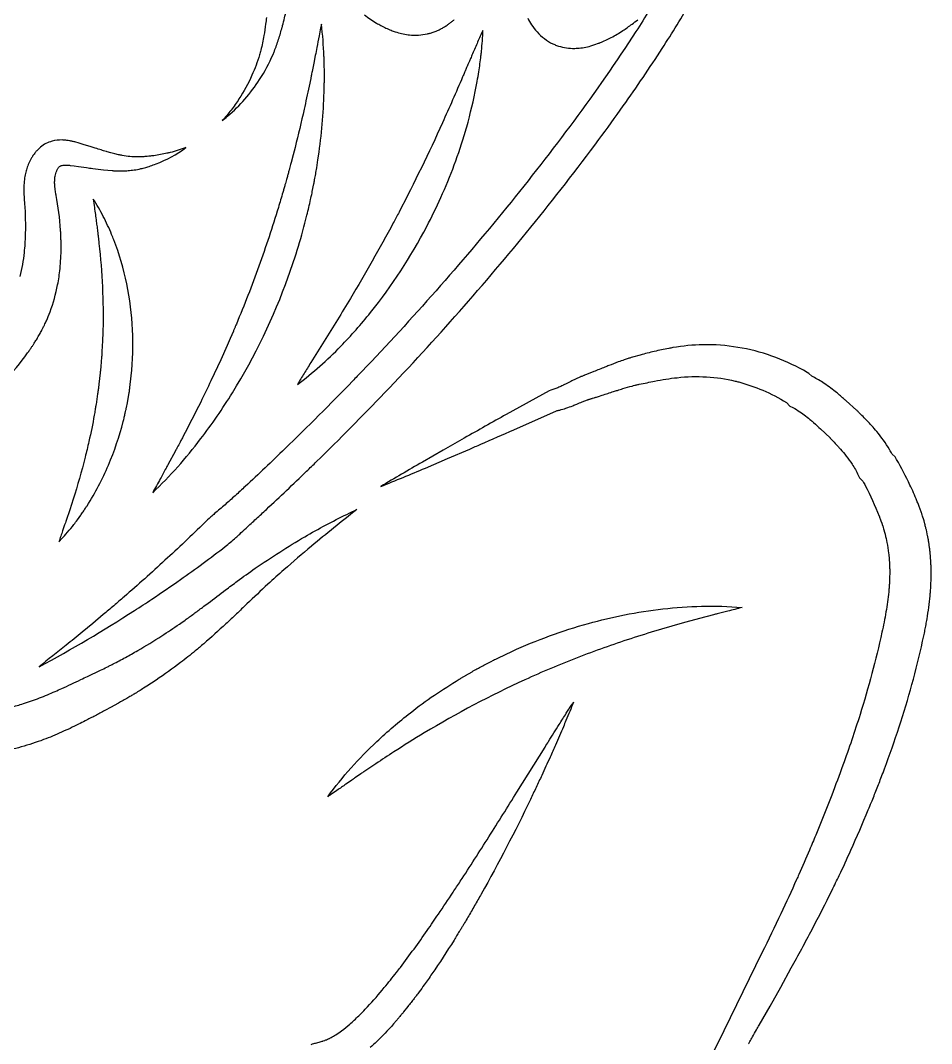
# Model space of a CAD drawing. Header units: millimetres. Extents: x 4236 to 5436, y 1579 to 2339.
# Drawn here: x 4999.2 to 5071.5, y 1722.6 to 1803.8 of the extents above; entities that cross this region are included whole.
import ezdxf

# ---------------------------------------------------------------- set-up
doc = ezdxf.new("R2010")
doc.units = ezdxf.units.MM
doc.layers.add('Default', color=70, linetype='Continuous')

msp = doc.modelspace()

# ---------------------------------------------------------------- linework, layer by layer
at = {"layer": 'Default'}
for points in [[(5049.15, 1804.698, -0.006824), (5048.066, 1802.968, -0.015757), (5043.129, 1795.867, -0.011272), (5037.81, 1789.016, -0.020163), (5026.325, 1776.004, -0.001352), (5025.573, 1775.221, -0.008094), (5020.2, 1769.848, -0.00592), (5017.055, 1766.862, -0.00047), (5016.658, 1766.495, -0.001413), (5016.259, 1766.128, -0.002829), (5015.858, 1765.766, -0.004366), (5015.451, 1765.409, 0.003337), (5014.63, 1764.707, 0.003838), (5014.325, 1764.44, 0.010694), (5013.83, 1763.982, -0.008514), (5010.687, 1760.999, -0.004516), (5009.079, 1759.541, -0.002687), (5007.446, 1758.104, -0.002751), (5006.621, 1757.394, -0.000647), (5005.79, 1756.689), (5004.955, 1755.988), (5004.113, 1755.294, -0.002467), (5002.842, 1754.26, -0.001852), (5000.703, 1752.555, 0.020969), (5008.266, 1757.011, 0.004442), (5009.646, 1757.916, 0.005231), (5011.918, 1759.472, 0.010034), (5015.473, 1762.088, 0.016971), (5016.316, 1762.8, 0.00332), (5016.62, 1763.08, 0.001437), (5017.123, 1763.552, -0.002179), (5017.526, 1763.926, -0.000259), (5018.338, 1764.67, 0.001925), (5018.741, 1765.043, 0.005559), (5021.927, 1768.068, 0.001031), (5022.712, 1768.833, 0.008595), (5028.117, 1774.289, 0.020231), (5039.735, 1787.452, 0.011465), (5045.123, 1794.392, 0.005214), (5047.058, 1797.064, 0.010654), (5050.151, 1801.624, 0.014604), (5052.452, 1805.421, 0.002135)], [(5018.733, 1804.089, -0.00476), (5018.675, 1803.559, -0.013287), (5018.543, 1802.643, -0.021424), (5018.296, 1801.489, -0.008201), (5018.189, 1801.11, -0.032618), (5017.584, 1799.498, -0.03992), (5016.559, 1797.614, -0.020237), (5015.929, 1796.732, -0.020307), (5015.229, 1795.895, 0.011297), (5015.655, 1796.241, 0.071788), (5018.2, 1799.162, 0.041588), (5019.264, 1801.153, 0.005951), (5019.373, 1801.417, 0.017421), (5019.708, 1802.354, 0.012328), (5019.985, 1803.304, 0.001368), (5020.021, 1803.44, 0.008953), (5020.314, 1804.66, 0.002119)], [(5026.52, 1804.289, 0.024636), (5027.477, 1803.64, 0.010693), (5027.825, 1803.446, 0.028153), (5028.641, 1803.066, 0.014114), (5028.961, 1802.952, 0.046947), (5029.994, 1802.72, 0.005791), (5030.084, 1802.708, 0.080997), (5031.513, 1802.788, 0.024407), (5031.769, 1802.851, 0.008274), (5031.906, 1802.895, 0.004897), (5032.041, 1802.941, 0.001531), (5032.22, 1803.006, 0.001356), (5032.392, 1803.085, 0.004796), (5032.519, 1803.146, 0.007989), (5032.645, 1803.21, 0.011342), (5032.766, 1803.277, 0.01467), (5032.883, 1803.35, 0.011373), (5033.002, 1803.423, 0.011845), (5033.149, 1803.523, 0.005329), (5033.254, 1803.6, 0.001791), (5033.459, 1803.756, 0.002118), (5033.651, 1803.922, 0.008081)], [(5039.474, 1804.019, 0.024019), (5039.783, 1803.509, 0.034559), (5040.224, 1802.941, 0.099829), (5041.473, 1801.994, 0.022445), (5041.76, 1801.871, 0.08505), (5043.039, 1801.633, 0.02085), (5043.417, 1801.642, 0.051848), (5044.474, 1801.828, 0.007935), (5044.638, 1801.876, 0.008795), (5044.797, 1801.929), (5045.099, 1802.038, 0.007769), (5045.174, 1802.066, 0.004563), (5045.248, 1802.097, -0.001003), (5045.394, 1802.158), (5045.541, 1802.22), (5045.683, 1802.287, 0.012122), (5046.103, 1802.495, 0.023787), (5047.025, 1803.041, 0.015082), (5047.758, 1803.556, 0.007801), (5048.21, 1803.905, 0.012263)], [(4995.763, 1773.32, 0.076203), (4999.787, 1777.454, -0.001466), (4999.838, 1777.529, -0.001), (4999.993, 1777.751, 0.002686), (5000.07, 1777.863, 0.008711), (5000.194, 1778.052, -0.000927), (5000.243, 1778.129, -0.000554), (5000.389, 1778.357, 0.002591), (5000.486, 1778.511, 0.004672), (5000.582, 1778.668, 0.002242), (5000.77, 1778.998, 0.003306), (5000.862, 1779.164, 0.005503), (5000.951, 1779.332, -0.000865), (5000.993, 1779.417, -0.000221), (5001.118, 1779.672, 0.003023), (5001.2, 1779.843, 0.00541), (5001.279, 1780.014, 0.015318), (5001.565, 1780.713, 0.041859), (5002.169, 1782.873, 0.021768), (5002.356, 1784.147, 0.023903), (5002.444, 1785.776), (5002.444, 1786.135, 0.007354), (5002.441, 1786.269, 0.00184), (5002.436, 1786.402, -0.002473), (5002.434, 1786.492), (5002.419, 1786.892, 0.002735), (5002.413, 1786.98, 0.00114), (5002.405, 1787.113, -0.001506), (5002.399, 1787.201), (5002.374, 1787.554), (5002.339, 1787.904), (5002.304, 1788.253), (5002.26, 1788.6), (5002.215, 1788.946), (5002.161, 1789.296), (5002.106, 1789.646), (5002.048, 1789.962, -0.001614), (5002.035, 1790.035, -0.010115), (5001.979, 1790.391, -0.011245), (5001.948, 1790.659, -0.010923), (5001.935, 1790.851, -0.013323), (5001.931, 1791.034, -0.01228), (5001.937, 1791.207, -0.012843), (5001.948, 1791.345, -0.015769), (5001.966, 1791.478, -0.047226), (5002.099, 1791.913, -0.010836), (5002.133, 1791.985, -0.00349), (5002.191, 1792.093, 0.012093), (5002.233, 1792.172, -0.054684), (5002.287, 1792.241, -0.024275), (5002.357, 1792.287, -0.030155), (5002.418, 1792.313, -0.03129), (5002.515, 1792.341, -0.036329), (5002.726, 1792.367, -0.015915), (5002.9, 1792.368, -0.018797), (5003.074, 1792.358, -0.000652), (5003.165, 1792.348), (5003.491, 1792.308), (5003.812, 1792.266), (5004.461, 1792.171, 0.002967), (5004.958, 1792.099, 0.006564), (5005.807, 1791.991), (5006.154, 1791.955), (5006.503, 1791.928, 0.000481), (5006.592, 1791.924, 0.001464), (5006.724, 1791.918, 0.002787), (5006.901, 1791.913, -0.000425), (5007.035, 1791.911, 0.002136), (5007.124, 1791.91, 0.004076), (5007.213, 1791.91, 0.012106), (5007.66, 1791.925, 0.015499), (5008.107, 1791.965, 0.023131), (5008.646, 1792.054, 0.004406), (5008.777, 1792.085, 0.009564), (5009.155, 1792.187, 0.001811), (5009.322, 1792.235, 0.004884), (5009.528, 1792.3, 0.01397), (5009.975, 1792.459, 0.072297), (5012.354, 1793.762, -0.026673), (5011.087, 1793.364, -0.004636), (5010.847, 1793.307, -0.023112), (5009.806, 1793.114, -0.003971), (5009.686, 1793.098, -0.006232), (5009.405, 1793.067, -0.001535), (5009.165, 1793.044, -0.000997), (5009.085, 1793.038, -0.002607), (5008.924, 1793.027, -0.004028), (5008.764, 1793.018, -0.008763), (5008.53, 1793.011, -0.043428), (5007.292, 1793.134, -0.004137), (5007.196, 1793.153, -0.001114), (5007.082, 1793.177, 0.001992), (5007.006, 1793.193), (5006.701, 1793.265), (5006.395, 1793.343), (5006.088, 1793.429, -0.001245), (5006.011, 1793.451, -0.004448), (5005.625, 1793.569, -0.001438), (5005.157, 1793.717, 0.001709), (5004.84, 1793.817), (5004.193, 1794.015), (5003.864, 1794.111), (5003.539, 1794.201, 0.000621), (5003.473, 1794.22, 0.010236), (5003.354, 1794.25, 0.015213), (5003.098, 1794.304, 0.014284), (5002.911, 1794.332, 0.010617), (5002.717, 1794.352, 0.015323), (5002.515, 1794.36, 0.068481), (5001.727, 1794.264, 0.01599), (5001.595, 1794.226, 0.104922), (5000.717, 1793.714, -0.001061), (5000.663, 1793.664, 0.009595), (5000.61, 1793.613), (5000.513, 1793.507, 0.015928), (5000.435, 1793.416, 0.006161), (5000.356, 1793.314, 0.0137), (5000.253, 1793.176, 0.007866), (5000.173, 1793.057, 0.002174), (5000.095, 1792.935, 0.053538), (4999.718, 1792.094, 0.021379), (4999.615, 1791.713, 0.023092), (4999.53, 1791.23, 0.023859), (4999.486, 1790.609, 0.014905), (4999.489, 1790.118, 0.009608), (4999.515, 1789.653), (4999.544, 1789.31), (4999.579, 1788.69), (4999.59, 1788.374, -0.017081), (4999.597, 1786.811, -0.019023), (4999.505, 1785.436, -0.035101), (4999.173, 1783.528, 0.00143)], [(5057.002, 1722.608, 0.001438), (5057.111, 1722.795, 0.00216), (5057.326, 1723.172, 0.000757), (5057.645, 1723.739, -0.001392), (5057.857, 1724.114), (5058.707, 1725.618), (5059.556, 1727.126), (5060.395, 1728.643, 0.001671), (5061.226, 1730.167, 0.002435), (5062.047, 1731.701, 0.006063), (5063.628, 1734.811, 0.003016), (5064.201, 1735.991, 0.006973), (5065.119, 1737.98, 0.006568), (5066.503, 1741.187, 0.002054), (5066.754, 1741.793, 0.002048), (5067.164, 1742.809, 0.00149), (5067.56, 1743.831, 0.00307), (5067.792, 1744.448, 0.011414), (5068.953, 1747.768, 0.024428), (5070.815, 1754.573, 0.00297), (5070.864, 1754.788, 0.001908), (5070.911, 1755.007, 0.00087), (5071.004, 1755.449, 0.002076), (5071.089, 1755.895, 0.002646), (5071.13, 1756.119, 0.004342), (5071.168, 1756.345, 0.019671), (5071.411, 1758.179, 0.007056), (5071.442, 1758.528, 0.002628), (5071.458, 1758.763, 0.000881), (5071.479, 1759.115, 0.000454), (5071.486, 1759.352, 0.001995), (5071.493, 1759.589, 0.003073), (5071.496, 1759.766, 0.007933), (5071.495, 1760.064, 0.007995), (5071.492, 1760.362, 0.004401), (5071.48, 1760.662, 0.000735), (5071.463, 1761.021, 0.000946), (5071.444, 1761.261, 0.002491), (5071.423, 1761.501, 0.003453), (5071.405, 1761.681, 0.008595), (5071.369, 1761.982), (5071.336, 1762.237, 0.004599), (5071.325, 1762.312, 0.001488), (5071.309, 1762.402, -0.001866), (5071.3, 1762.462, -0.001083), (5071.289, 1762.521, -0.000637), (5071.259, 1762.701, 0.003059), (5071.239, 1762.821, 0.005661), (5071.216, 1762.94), (5071.113, 1763.416, 0.007548), (5071.086, 1763.535, 0.004365), (5071.055, 1763.653, -0.001062), (5071.008, 1763.83, -0.002099), (5070.993, 1763.889), (5070.93, 1764.124), (5070.857, 1764.362, -0.000934), (5070.838, 1764.421, -0.000389), (5070.782, 1764.6, 0.002975), (5070.744, 1764.718, 0.005545), (5070.705, 1764.834), (5070.622, 1765.061), (5070.54, 1765.277, 0.001357), (5070.478, 1765.438, 0.003655), (5070.371, 1765.706, 0.014653), (5069.816, 1766.974, 0.019982), (5068.753, 1768.997), (5068.637, 1769.199), (5068.404, 1769.428, 0.009813), (5068.196, 1769.788, 0.037589), (5067.171, 1771.225, 0.017698), (5066.389, 1772.1, 0.005294), (5065.992, 1772.505), (5065.79, 1772.705, -0.002853), (5065.735, 1772.758, 0.002615), (5065.653, 1772.84, 0.008604), (5065.572, 1772.916), (5064.758, 1773.65, 0.001826), (5064.549, 1773.835, 0.005011), (5064.226, 1774.113, 0.007297), (5063.889, 1774.389, 0.025318), (5062.886, 1775.117, 0.025707), (5062.02, 1775.62), (5061.796, 1775.835), (5061.663, 1775.911, 0.038962), (5059.168, 1777.092, 0.043364), (5056.499, 1777.842, 0.044933), (5053.741, 1778.111, 0.006004), (5053.395, 1778.109, 0.038463), (5051, 1777.878, 0.00482), (5050.669, 1777.82, 0.013189), (5049.525, 1777.576, 0.008128), (5048.414, 1777.289), (5047.795, 1777.113, 0.0084), (5047.586, 1777.053, 0.006622), (5047.291, 1776.958, 0.001359), (5047.134, 1776.905, 0.004261), (5046.667, 1776.739, 0.005568), (5045.902, 1776.451, 0.001481), (5045.601, 1776.333, 0.001719), (5044.711, 1775.977), (5044.144, 1775.749), (5043.988, 1775.691, 0.006004), (5043.928, 1775.668, 0.001524), (5043.823, 1775.626, 0.006818), (5043.699, 1775.575, 0.002668), (5043.618, 1775.54, 0.001061), (5043.497, 1775.487, 0.005228), (5043.263, 1775.378, 0.005453), (5042.891, 1775.194, -0.001306), (5042.47, 1774.981, -0.002289), (5042.335, 1774.915, -0.001803), (5042.268, 1774.882, -0.010905), (5041.941, 1774.731, -0.014605), (5041.623, 1774.604, -0.018141), (5041.307, 1774.5), (5041.17, 1774.461), (5037.775, 1772.577, 0.000367), (5036.107, 1771.64, 0.001444), (5034.441, 1770.698), (5032.778, 1769.751), (5031.119, 1768.796, 0.000762), (5029.465, 1767.832, 0.002893), (5027.817, 1766.856, 0.002538), (5029.588, 1767.584, 0.000759), (5031.354, 1768.325), (5033.115, 1769.075), (5034.872, 1769.833, 0.000722), (5035.75, 1770.214, 0.000547), (5038.379, 1771.364), (5041.757, 1772.866, 0.010449), (5042.015, 1772.926, 0.017586), (5042.512, 1773.072, 0.014473), (5043.055, 1773.272, 0.002927), (5043.362, 1773.395, -0.001986), (5043.799, 1773.574, -0.002326), (5043.939, 1773.629, -0.007657), (5044.213, 1773.732, -0.000411), (5044.281, 1773.756, -0.001715), (5044.348, 1773.779, -0.007121), (5044.48, 1773.822, 0.001413), (5044.546, 1773.842, -0.005117), (5044.614, 1773.862), (5044.76, 1773.903, 0.002682), (5044.84, 1773.928, 0.001511), (5044.925, 1773.954, 0.00052), (5045.085, 1774.006), (5045.389, 1774.104, -0.001719), (5046.291, 1774.395, -0.001501), (5046.589, 1774.488, -0.003279), (5047.033, 1774.623, -0.006956), (5047.769, 1774.832, -0.002117), (5047.985, 1774.888, -0.003121), (5048.087, 1774.914, -0.011422), (5048.331, 1774.967), (5048.945, 1775.096, -0.004089), (5049.551, 1775.219, -0.009032), (5050.448, 1775.378, -0.013357), (5051.34, 1775.495, -0.043161), (5053.664, 1775.559, -0.04492), (5055.944, 1775.224, -0.005678), (5056.223, 1775.153, -0.036697), (5058.129, 1774.495, -0.035358), (5060.012, 1773.529), (5060.285, 1773.244), (5060.521, 1773.12, -0.025424), (5061.079, 1772.785, -0.017178), (5061.534, 1772.457, -0.013614), (5061.986, 1772.087, -0.002986), (5062.167, 1771.928, -0.007321), (5062.718, 1771.422), (5063.467, 1770.71, -0.009418), (5063.509, 1770.668, 0.002554), (5063.627, 1770.546), (5063.798, 1770.367, -0.005333), (5064.136, 1770.001, -0.003674), (5064.299, 1769.819, -0.014082), (5064.755, 1769.272, -0.022208), (5065.22, 1768.624, -0.032692), (5065.708, 1767.76), (5065.81, 1767.546), (5066.083, 1767.268, -0.00357), (5066.264, 1766.929, -0.028251), (5067.365, 1764.514, -0.001704), (5067.401, 1764.421, -0.00325), (5067.507, 1764.138), (5067.576, 1763.949), (5067.639, 1763.769, -0.004943), (5067.66, 1763.703, -0.004829), (5067.693, 1763.593, 0.00203), (5067.745, 1763.418), (5067.797, 1763.243), (5067.843, 1763.06, -0.016771), (5067.988, 1762.419, -0.017154), (5068.117, 1761.578, -0.009032), (5068.144, 1761.343, -0.005067), (5068.164, 1761.106, -0.000299), (5068.186, 1760.82, -0.003456), (5068.2, 1760.437, -0.003409), (5068.204, 1760.293, -0.009439), (5068.205, 1760.003, -0.007838), (5068.202, 1759.761, -0.003562), (5068.186, 1759.274, -0.000147), (5068.167, 1758.98, -0.002589), (5068.153, 1758.784, -0.007805), (5068.126, 1758.488, -0.01968), (5067.911, 1756.9, -0.012769), (5067.589, 1755.285, -0.021489), (5065.85, 1748.757, -0.011251), (5064.495, 1744.741, -0.005104), (5063.601, 1742.35, -0.006546), (5062.333, 1739.18, -0.001576), (5061.837, 1738.003, -0.004693), (5060.988, 1736.049, -0.000849), (5060.814, 1735.66, -0.004722), (5059.555, 1732.944, -0.003982), (5058.07, 1729.848), (5055.036, 1723.653), (5053.503, 1720.56)], [(4998.442, 1749.337, 0.015978), (4999.452, 1749.626, 0.015266), (5000.716, 1750.073, 0.010613), (5001.982, 1750.595, 0.002976), (5002.489, 1750.82, 0.003202), (5003.253, 1751.171, 0.001956), (5004.022, 1751.534, 0.000765), (5004.538, 1751.78), (5005.572, 1752.275, 0.005085), (5006.072, 1752.518, 0.003408), (5006.32, 1752.642, 0.001504), (5006.568, 1752.768, 0.007338), (5007.552, 1753.289, 0.005726), (5008.523, 1753.836, 0.013359), (5010.431, 1755.001, 0.002098), (5011.133, 1755.464, 0.004079), (5011.83, 1755.935, 0.003817), (5012.289, 1756.258, 0.003545), (5012.975, 1756.755, 0.001794), (5013.66, 1757.263, 0.000558), (5014.118, 1757.604, -0.000341), (5015.496, 1758.645, -0.00231), (5016.426, 1759.34, -0.006539), (5017.848, 1760.364, -0.020065), (5021.784, 1762.868, -0.018576), (5025.117, 1764.647, -0.005038), (5025.904, 1765.019, 0.002239), (5024.093, 1763.576, 0.004167), (5022.31, 1762.116, 0.006343), (5020.133, 1760.248, 0.004815), (5018.857, 1759.101, 0.005691), (5017.19, 1757.536, -0.002022), (5016.354, 1756.742, -0.000734), (5015.509, 1755.947, -0.011332), (5013.765, 1754.378, -0.004177), (5013.085, 1753.805, -0.010977), (5011.923, 1752.883, -0.013277), (5009.992, 1751.493, -0.009191), (5008.992, 1750.843, -0.005114), (5008.229, 1750.376, -0.001423), (5007.972, 1750.223, -0.002082), (5007.65, 1750.034, -0.002475), (5007.456, 1749.923, -0.004132), (5007.065, 1749.703, -0.001057), (5006.934, 1749.631), (5006.422, 1749.35), (5005.914, 1749.076, -0.002137), (5005.144, 1748.664, -0.003542), (5004.361, 1748.256, -0.003171), (5003.831, 1747.989, -0.010288), (5002.472, 1747.348, -0.014712), (5001.058, 1746.764, -0.023188), (4999.275, 1746.184, -0.028441), (4997.558, 1745.811, -0.011359)], [(5022.29, 1722.575, -0.003591), (5022.498, 1722.639, -0.00325), (5022.637, 1722.68), (5022.912, 1722.757), (5023.161, 1722.823, 0.022394), (5023.253, 1722.852), (5023.337, 1722.879, 0.020328), (5023.411, 1722.905, 0.003343), (5023.51, 1722.946), (5023.598, 1722.982, 0.008283), (5023.711, 1723.038, -0.00272), (5023.779, 1723.071, 0.003907), (5023.87, 1723.117, 0.017457), (5024.241, 1723.337, 0.017765), (5024.706, 1723.658, 0.019934), (5025.349, 1724.178, 0.015446), (5026.064, 1724.842, 0.007748), (5026.586, 1725.374, 0.002021), (5026.758, 1725.556, 0.015076), (5028.093, 1727.081, 0.007462), (5029.054, 1728.283, 0.001908), (5029.369, 1728.69, 0.011088), (5031.501, 1731.624, 0.003164), (5032.386, 1732.912, 0.002701), (5033.548, 1734.647, 0.000941), (5034.123, 1735.519, 0.003642), (5036.388, 1739.046, 0.001405), (5038.623, 1742.604), (5040.852, 1746.176, -0.001138), (5041.13, 1746.624, -0.001243), (5041.972, 1747.964, -0.000985), (5042.536, 1748.856, -0.002317), (5042.965, 1749.523, -0.001034), (5043.109, 1749.744, -0.002966), (5042.812, 1749.009, -0.001547), (5042.509, 1748.277, -0.000505), (5042.305, 1747.79, -0.001987), (5041.675, 1746.336, -0.000823), (5041.463, 1745.852, -0.001772), (5041.247, 1745.37, -0.00109), (5040.591, 1743.928, -0.001372), (5040.143, 1742.972, -0.000705), (5039.691, 1742.017, -0.015922), (5035.79, 1734.507, -0.000805), (5035.264, 1733.586, -0.002724), (5034.73, 1732.669, -0.00399), (5034.459, 1732.212, -0.001264), (5034.322, 1731.985, -0.000939), (5034.183, 1731.758, 0.00133), (5034.044, 1731.531, -0.000998), (5033.837, 1731.19, -0.002408), (5033.697, 1730.964, -0.001577), (5033.626, 1730.852, -0.012607), (5031.875, 1728.171, -0.003681), (5031.261, 1727.293, -0.001655), (5030.866, 1726.749, -0.003147), (5030.625, 1726.425, 0.00203), (5030.461, 1726.21, -0.001463), (5030.215, 1725.889, -0.005944), (5029.964, 1725.57), (5029.626, 1725.146, -0.003357), (5029.54, 1725.04, -0.001753), (5029.453, 1724.936, 0.000546), (5029.321, 1724.779, 0.000711), (5029.278, 1724.727, -0.005207), (5029.103, 1724.517, -0.003065), (5028.924, 1724.31, -0.001929), (5028.561, 1723.898, -0.016172), (5027.494, 1722.802, -0.009721), (5026.973, 1722.322, -0.011998)]]:
    msp.add_lwpolyline(points, format="xyb", dxfattribs=at)
for points in [[(5022.268, 1799.309, -0.002664), (5022.252, 1799.233), (5022.123, 1798.621, -0.003467), (5021.727, 1796.794, -0.007135), (5021.009, 1793.775), (5020.86, 1793.174), (5020.699, 1792.576, 0.001205), (5020.659, 1792.427, 0.001062), (5020.542, 1791.978, -0.002699), (5020.463, 1791.68, -0.005251), (5020.379, 1791.383, 0.000668), (5020.336, 1791.234, 0.000782), (5020.211, 1790.788, -0.00111), (5020.127, 1790.491, -0.002334), (5020.041, 1790.195, 0.002619), (5019.693, 1789.012, -0.011407), (5018.141, 1784.335, -0.012603), (5016.352, 1779.745, 0.001019), (5016.292, 1779.602, -0.000667), (5016.204, 1779.389, -0.003137), (5016.114, 1779.176), (5015.868, 1778.61), (5015.624, 1778.043), (5015.12, 1776.916), (5014.858, 1776.356), (5014.601, 1775.793), (5014.334, 1775.235, -0.004287), (5013.521, 1773.562, -0.005577), (5012.103, 1770.79, -0.001243), (5012.031, 1770.652, -0.001774), (5011.885, 1770.376, -0.000165), (5011.664, 1769.962, 0.001785), (5011.517, 1769.685), (5010.92, 1768.581, -0.000772), (5010.77, 1768.305, -0.000904), (5010.316, 1767.475, 0.00127), (5010.013, 1766.92, 0.002654), (5009.713, 1766.36, 0.038685), (5013.515, 1770.627, 0.023982), (5016.044, 1774.299, 0.05221), (5020.474, 1783.496, 0.024479), (5021.958, 1788.39, 0.002304), (5022.247, 1789.635, 0.006101), (5022.3, 1789.869, 0.002716), (5022.332, 1790.025, 0.00205), (5022.379, 1790.26), (5022.502, 1790.887, 0.003674), (5022.563, 1791.201, 0.003727), (5022.648, 1791.672, 0.001946), (5022.727, 1792.144), (5022.829, 1792.774), (5022.917, 1793.406, 0.028424), (5023.327, 1798.484, 0.000026), (5023.333, 1798.802, 0.001224), (5023.337, 1799.12, 0.003019), (5023.339, 1799.437, 0.004807), (5023.336, 1799.755), (5023.328, 1800.391, 0.001394), (5023.326, 1800.47, 0.002223), (5023.321, 1800.629, 0.001333), (5023.305, 1801.026, 0.021053), (5023.105, 1803.558, 0.001364), (5023.041, 1803.247, 0.001997), (5022.918, 1802.625, 0.000419), (5022.74, 1801.695, -0.001704), (5022.619, 1801.078), (5022.5, 1800.461), (5022.367, 1799.808, 0.003636), (5022.328, 1799.616, -0.000242), (5022.299, 1799.463, -0.003154)], [(5034.484, 1799.763, -0.002181), (5034.434, 1799.649, -0.000869), (5034.358, 1799.477, 0.00125), (5034.308, 1799.362, -0.001506), (5033.514, 1797.535, -0.003515), (5032.706, 1795.725, -0.01432), (5029.266, 1788.64, -0.001896), (5028.806, 1787.772, -0.012165), (5025.402, 1781.778, -0.003163), (5024.375, 1780.083, -0.001277), (5023.327, 1778.388), (5022.264, 1776.687, 0.001631), (5021.73, 1775.829, 0.002451), (5021.465, 1775.396, 0.004178), (5021.203, 1774.957, 0.039101), (5024.637, 1777.989, 0.022628), (5027.002, 1780.66, 0.048464), (5031.463, 1787.49, 0.014068), (5032.577, 1789.789, 0.034734), (5034.53, 1795.049, 0.004379), (5034.738, 1795.786, 0.022344), (5035.47, 1799.015, 0.005578), (5035.596, 1799.768, 0.010738), (5035.766, 1801.029, 0.003554), (5035.807, 1801.409, 0.018557), (5035.918, 1803.062, 0.003664), (5035.706, 1802.598, 0.002345), (5035.502, 1802.133, 0.000637), (5035.101, 1801.205, 0.001526), (5035.051, 1801.09, 0.002416), (5034.903, 1800.743, -0.001287), (5034.805, 1800.512, -0.003459), (5034.704, 1800.282, 0.001463), (5034.679, 1800.224, 0.002314), (5034.629, 1800.109, 0.001182), (5034.508, 1799.821, -0.001434)], [(5007.608, 1773.023, 0.001146), (5007.632, 1773.136, 0.003718), (5007.68, 1773.361), (5007.759, 1773.813), (5007.844, 1774.323, -0.001449), (5007.873, 1774.493, 0.005518), (5007.895, 1774.635, 0.008192), (5007.906, 1774.721), (5008.012, 1775.634, 0.076666), (5007.648, 1782.94, 0.041882), (5006.623, 1786.435, 0.004841), (5006.454, 1786.857, 0.020585), (5005.793, 1788.298, 0.026076), (5005.001, 1789.671, 0.002143), (5005.088, 1788.999, 0.000793), (5005.237, 1787.895, 0.003848), (5005.264, 1787.674, 0.00102), (5005.293, 1787.455, -0.002093), (5005.321, 1787.237, -0.005201), (5005.349, 1786.99, 0.004178), (5005.365, 1786.854, 0.000134), (5005.386, 1786.691, -0.003394), (5005.399, 1786.582), (5005.446, 1786.146, -0.015945), (5005.719, 1782.692, -0.017404), (5005.761, 1779.274, 0.00208), (5005.749, 1778.955, 0.001327), (5005.732, 1778.424), (5005.686, 1777.575, -0.006776), (5005.677, 1777.416, -0.002777), (5005.669, 1777.31, -0.001556), (5005.656, 1777.152), (5005.62, 1776.729, 0.002993), (5005.604, 1776.517, -0.001058), (5005.588, 1776.306, -0.002187), (5005.58, 1776.2, -0.005492), (5005.565, 1776.042, -0.007971), (5005.545, 1775.884), (5005.448, 1774.987, -0.006102), (5005.414, 1774.724, -0.001301), (5005.369, 1774.409, 0.003144), (5005.34, 1774.199), (5005.284, 1773.778), (5005.214, 1773.359, 0.000709), (5005.197, 1773.254, 0.000799), (5005.146, 1772.939, -0.001237), (5005.111, 1772.729, -0.002563), (5005.075, 1772.519, -0.011107), (5004.648, 1770.43, -0.005063), (5004.35, 1769.178, -0.015394), (5003.402, 1765.844), (5003.132, 1765.009), (5002.852, 1764.171, -0.000802), (5002.78, 1763.961, -0.000913), (5002.562, 1763.329, 0.001361), (5002.417, 1762.904, 0.002796), (5002.274, 1762.475, 0.004274), (5002.431, 1762.638, 0.025826), (5003.46, 1763.843, 0.013644), (5003.733, 1764.204), (5003.999, 1764.572, 0.005038), (5004.191, 1764.852, 0.001358), (5004.379, 1765.136, -0.001701), (5004.505, 1765.326, 0.041396), (5006.199, 1768.549, 0.037727), (5007.375, 1772.017, 0.006339), (5007.457, 1772.351, 0.002111), (5007.532, 1772.687, -0.002497), (5007.583, 1772.911, 0.00083)], [(5034.172, 1751.64, -0.001501), (5034.36, 1751.755, -0.006005), (5034.551, 1751.867), (5035.063, 1752.158, -0.001911), (5035.449, 1752.375, -0.002708), (5035.707, 1752.517, -0.006215), (5036.098, 1752.724, -0.001646), (5036.752, 1753.063, -0.003063), (5037.147, 1753.262), (5038.213, 1753.767, -0.038987), (5044.297, 1755.989, -0.019244), (5047.16, 1756.665, -0.042843), (5053.272, 1757.353, -0.027479), (5056.484, 1757.252, -0.002687), (5055.919, 1757.104, -0.001234), (5055.356, 1756.96, 0.001108), (5054.514, 1756.747, 0.000866), (5054.234, 1756.674), (5053.12, 1756.384), (5052.012, 1756.084, 0.005024), (5049.818, 1755.454, 0.006633), (5047.65, 1754.776, 0.006055), (5045.508, 1754.047, 0.007954), (5043.393, 1753.26, 0.013665), (5039.243, 1751.512, 0.028184), (5031.27, 1747.297, 0.008438), (5028.859, 1745.795, 0.003822), (5027.426, 1744.855), (5026.475, 1744.213, -0.001207), (5026.238, 1744.05, 0.000814), (5025.763, 1743.725, 0.002015), (5025.526, 1743.56, 0.001993), (5025.051, 1743.231, -0.000252), (5024.338, 1742.733, -0.002036), (5023.859, 1742.401, -0.001415), (5023.617, 1742.237, -0.04717), (5027.493, 1746.607, -0.022952), (5030.166, 1748.899, -0.030556), (5034.046, 1751.563, 0.002001)]]:
    msp.add_lwpolyline(points, format="xyb", close=True, dxfattribs=at)

doc.saveas('drawing.dxf')
